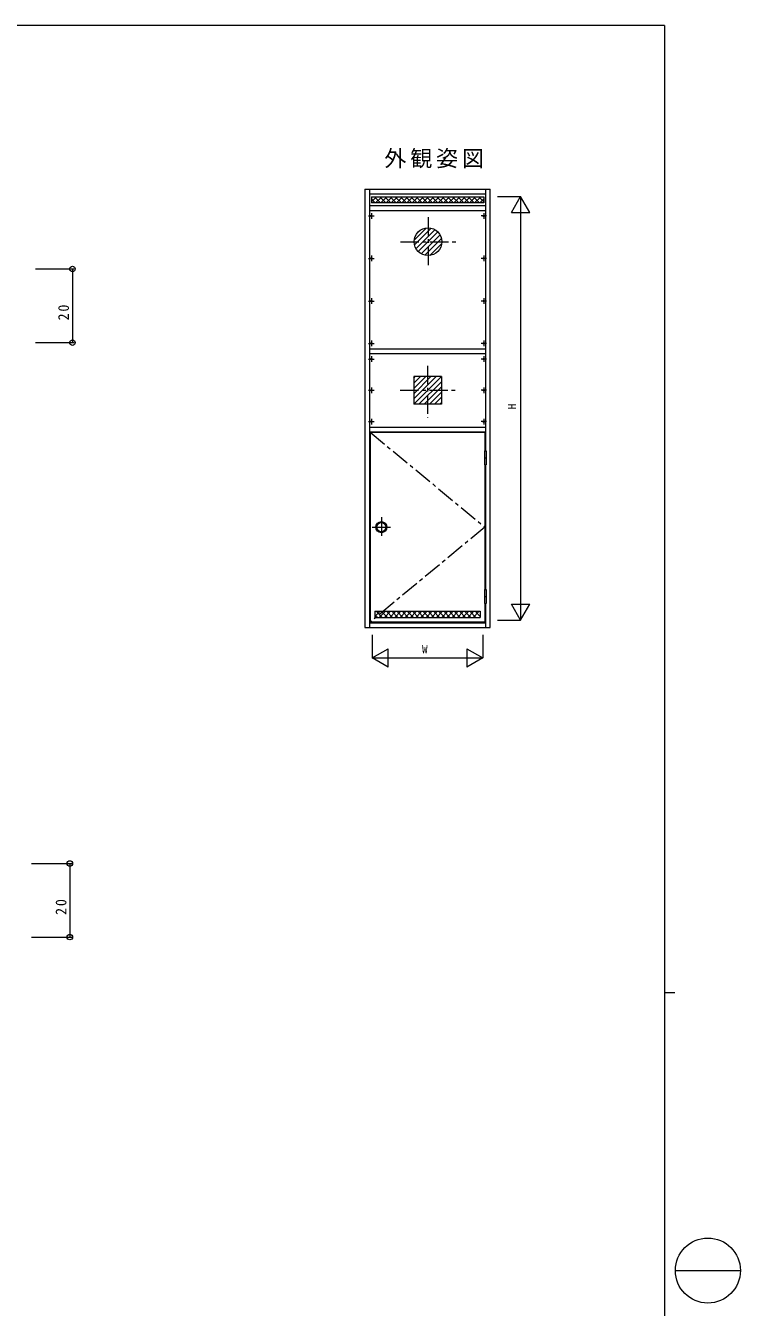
# Model space of a CAD drawing. Units: millimetres on the paper. Extents: x -420 to 373, y -297 to 267.
# Drawn here: x 178.9 to 372.9, y -83.6 to 264.4 of the extents above; entities that cross this region are included whole.
import ezdxf
from ezdxf.enums import TextEntityAlignment as Align

# ---------------------------------------------------------------- set-up
doc = ezdxf.new("R2010")
doc.units = ezdxf.units.MM
doc.linetypes.add('CHAIN1', pattern=[8, 5, -1, 1, -1])
doc.linetypes.add('CHAIN2', pattern=[12, 9, -1, 1, -1])
for name, color, linetype, lineweight in [('0-1_USER1', 6, 'Continuous', 9), ('0-2_YKK_ZWAK', 7, 'Continuous', 9), ('0-4_YKK_12', 4, 'Continuous', 9), ('0-5_YSS_K', 3, 'Continuous', 9)]:
    doc.layers.add(name, color=color, linetype=linetype, lineweight=lineweight)
doc.layers.add('0-3_YKK_11', color=3, linetype='Continuous')
doc.styles.add('ＭＳ ゴシック', font='')
doc.styles.get('ＭＳ ゴシック').set_extended_font_data('MS Gothic')

msp = doc.modelspace()

# ---------------------------------------------------------------- linework, layer by layer
at = {"layer": '0-1_USER1'}
for p, q in [((307.035, 217.978), (313.285, 217.978)), ((310.785, 213.648), (313.285, 217.978)), ((315.785, 213.648), (313.285, 217.978)), ((313.285, 217.978), (313.285, 102.978)), ((310.785, 213.648), (315.785, 213.648)), ((181.642, 198.332), (192.142, 198.332)), ((191.642, 198.332), (191.642, 178.332)), ((181.642, 178.332), (192.142, 178.332)), ((313.285, 102.978), (315.785, 107.308)), ((307.035, 102.978), (313.285, 102.978)), ((273.035, 98.978), (273.035, 92.728)), ((303.035, 98.978), (303.035, 92.728)), ((273.035, 92.728), (277.365, 95.228)), ((277.365, 90.228), (277.365, 95.228)), ((298.705, 95.228), (298.705, 90.228)), ((298.705, 95.228), (303.035, 92.728)), ((303.035, 92.728), (298.705, 90.228)), ((180.499, 36.916), (191.443, 36.916)), ((190.943, 36.916), (190.943, 16.916)), ((180.499, 16.916), (191.443, 16.916))]:
    msp.add_line(p, q, dxfattribs=at)
for points in [[(313.285, 102.978), (310.785, 107.308), (315.785, 107.308)], [(277.365, 90.228), (273.035, 92.728), (303.035, 92.728)]]:
    msp.add_lwpolyline(points, dxfattribs=at)
for centre in [(191.642, 198.332), (191.642, 178.332), (190.943, 36.916), (190.943, 16.916)]:
    msp.add_circle(centre, 0.75, dxfattribs=at)
at = {"layer": '0-2_YKK_ZWAK'}
for p, q in [((352.3, 264.4), (-417.7, 264.4)), ((352.3, 264.4), (352.3, -260.6)), ((352.3, 1.9), (355.1, 1.9)), ((355.276, -73.616), (372.917, -73.616))]:
    msp.add_line(p, q, dxfattribs=at)
msp.add_circle((364.096, -73.616), 8.82, dxfattribs=at)
at = {"layer": '0-4_YKK_12'}
for p, q in [((271.035, 219.978), (305.035, 219.978)), ((271.035, 219.978), (271.035, 100.978)), ((272.285, 219.978), (272.285, 100.978)), ((303.785, 219.978), (303.785, 148.978)), ((305.035, 100.978), (305.035, 219.978)), ((272.285, 218.728), (303.785, 218.728)), ((272.785, 217.928), (272.785, 216.278)), ((272.785, 216.541), (274.172, 217.928)), ((272.785, 217.928), (303.285, 217.928)), ((272.785, 217.342), (273.849, 216.278)), ((303.285, 216.278), (272.785, 216.278)), ((273.613, 217.928), (275.263, 216.278)), ((273.936, 216.278), (275.586, 217.928)), ((275.028, 217.928), (276.678, 216.278)), ((275.351, 216.278), (277.001, 217.928)), ((276.442, 217.928), (278.092, 216.278)), ((276.765, 216.278), (278.415, 217.928)), ((277.856, 217.928), (279.506, 216.278)), ((278.179, 216.278), (279.829, 217.928)), ((279.27, 217.928), (280.92, 216.278)), ((279.593, 216.278), (281.243, 217.928)), ((280.684, 217.928), (282.334, 216.278)), ((281.008, 216.278), (282.657, 217.928)), ((282.099, 217.928), (283.749, 216.278)), ((282.422, 216.278), (284.072, 217.928)), ((283.513, 217.928), (285.163, 216.278)), ((283.836, 216.278), (285.486, 217.928)), ((284.927, 217.928), (286.577, 216.278)), ((285.25, 216.278), (286.9, 217.928)), ((286.341, 217.928), (287.991, 216.278)), ((286.664, 216.278), (288.314, 217.928)), ((287.755, 217.928), (289.405, 216.278)), ((288.079, 216.278), (289.729, 217.928)), ((289.17, 217.928), (290.82, 216.278)), ((289.493, 216.278), (291.143, 217.928)), ((290.584, 217.928), (292.234, 216.278)), ((290.907, 216.278), (292.557, 217.928)), ((291.998, 217.928), (293.648, 216.278)), ((292.321, 216.278), (293.971, 217.928)), ((293.412, 217.928), (295.062, 216.278)), ((293.735, 216.278), (295.385, 217.928)), ((294.827, 217.928), (296.477, 216.278)), ((295.15, 216.278), (296.8, 217.928)), ((296.241, 217.928), (297.891, 216.278)), ((296.564, 216.278), (298.214, 217.928)), ((297.655, 217.928), (299.305, 216.278)), ((297.978, 216.278), (299.628, 217.928)), ((299.069, 217.928), (300.719, 216.278)), ((299.392, 216.278), (301.042, 217.928)), ((300.483, 217.928), (302.133, 216.278)), ((300.806, 216.278), (302.456, 217.928)), ((301.898, 217.928), (303.285, 216.541)), ((302.221, 216.278), (303.285, 217.342)), ((303.285, 217.928), (303.285, 216.278)), ((303.785, 215.478), (272.285, 215.478)), ((272.285, 214.228), (303.785, 214.228)), ((284.45, 206.276), (287.612, 209.438)), ((284.5, 204.911), (288.977, 209.388)), ((284.892, 203.889), (289.999, 208.996)), ((285.501, 203.084), (290.804, 208.387)), ((286.302, 202.471), (291.417, 207.586)), ((287.319, 202.074), (291.814, 206.569)), ((288.673, 202.013), (291.875, 205.215)), ((272.285, 176.628), (303.785, 176.628)), ((272.285, 175.378), (303.785, 175.378)), ((284.285, 167.3), (286.113, 169.128)), ((284.285, 168.714), (284.699, 169.128)), ((284.285, 164.471), (288.941, 169.128)), ((284.285, 165.886), (287.527, 169.128)), ((284.285, 163.057), (290.356, 169.128)), ((291.785, 169.128), (284.285, 169.128)), ((284.285, 161.643), (291.77, 169.128)), ((284.285, 169.128), (284.285, 161.628)), ((285.684, 161.628), (291.785, 167.729)), ((291.785, 169.128), (291.785, 161.628)), ((287.098, 161.628), (291.785, 166.315)), ((288.513, 161.628), (291.785, 164.9)), ((291.785, 161.628), (284.285, 161.628)), ((289.927, 161.628), (291.785, 163.486)), ((291.341, 161.628), (291.785, 162.072)), ((272.285, 155.378), (303.785, 155.378)), ((272.285, 154.128), (303.785, 154.128)), ((272.485, 153.978), (303.585, 153.978)), ((272.485, 153.978), (272.485, 102.478)), ((303.585, 153.978), (303.585, 148.978)), ((303.585, 145.178), (303.585, 111.278)), ((303.785, 145.178), (303.785, 111.278)), ((273.735, 105.378), (273.735, 103.728)), ((273.735, 103.962), (275.151, 105.378)), ((273.735, 105.378), (302.335, 105.378)), ((274.049, 105.378), (275.699, 103.728)), ((274.915, 103.728), (276.565, 105.378)), ((275.463, 105.378), (277.113, 103.728)), ((276.329, 103.728), (277.979, 105.378)), ((276.878, 105.378), (278.528, 103.728)), ((277.743, 103.728), (279.393, 105.378)), ((278.292, 105.378), (279.942, 103.728)), ((279.157, 103.728), (280.808, 105.378)), ((279.706, 105.378), (281.356, 103.728)), ((280.572, 103.728), (282.222, 105.378)), ((281.12, 105.378), (282.77, 103.728)), ((281.986, 103.728), (283.636, 105.378)), ((282.534, 105.378), (284.184, 103.728)), ((283.4, 103.728), (285.05, 105.378)), ((283.949, 105.378), (285.599, 103.728)), ((284.814, 103.728), (286.464, 105.378)), ((285.363, 105.378), (287.013, 103.728)), ((286.229, 103.728), (287.879, 105.378)), ((286.777, 105.378), (288.427, 103.728)), ((287.643, 103.728), (289.293, 105.378)), ((288.191, 105.378), (289.841, 103.728)), ((289.057, 103.728), (290.707, 105.378)), ((289.606, 105.378), (291.255, 103.728)), ((290.471, 103.728), (292.121, 105.378)), ((291.02, 105.378), (292.67, 103.728)), ((291.885, 103.728), (293.535, 105.378)), ((292.434, 105.378), (294.084, 103.728)), ((293.3, 103.728), (294.95, 105.378)), ((293.848, 105.378), (295.498, 103.728)), ((294.714, 103.728), (296.364, 105.378)), ((295.262, 105.378), (296.912, 103.728)), ((296.128, 103.728), (297.778, 105.378)), ((296.677, 105.378), (298.327, 103.728)), ((297.542, 103.728), (299.192, 105.378)), ((298.091, 105.378), (299.741, 103.728)), ((298.957, 103.728), (300.607, 105.378)), ((299.505, 105.378), (301.155, 103.728)), ((300.371, 103.728), (302.021, 105.378)), ((300.919, 105.378), (302.335, 103.962)), ((302.335, 105.378), (302.335, 103.728)), ((303.585, 107.478), (303.585, 102.478)), ((303.785, 107.478), (303.785, 100.978)), ((271.035, 100.978), (305.035, 100.978)), ((272.285, 102.228), (303.785, 102.228)), ((272.485, 102.478), (303.585, 102.478)), ((272.735, 102.228), (303.785, 102.228)), ((273.735, 103.728), (302.335, 103.728))]:
    msp.add_line(p, q, dxfattribs=at)
at = {"layer": '0-4_YKK_12', "linetype": 'CHAIN2'}
for p, q in [((272.035, 212.728), (273.535, 212.728)), ((272.785, 213.478), (272.785, 211.978)), ((304.035, 212.728), (302.535, 212.728)), ((303.285, 213.478), (303.285, 211.978)), ((272.785, 201.945), (272.785, 200.445)), ((303.285, 201.945), (303.285, 200.445)), ((272.035, 201.195), (273.535, 201.195)), ((304.035, 201.195), (302.535, 201.195)), ((272.035, 189.628), (273.535, 189.628)), ((272.785, 190.378), (272.785, 188.878)), ((304.035, 189.628), (302.535, 189.628)), ((303.285, 190.378), (303.285, 188.878)), ((272.035, 178.128), (273.535, 178.128)), ((272.785, 178.878), (272.785, 177.378)), ((304.035, 178.128), (302.535, 178.128)), ((303.285, 178.878), (303.285, 177.378)), ((272.785, 174.628), (272.785, 173.128)), ((303.285, 174.628), (303.285, 173.128)), ((272.035, 173.878), (273.535, 173.878)), ((304.035, 173.878), (302.535, 173.878)), ((272.035, 165.378), (273.535, 165.378)), ((272.785, 166.128), (272.785, 164.628)), ((304.035, 165.378), (302.535, 165.378)), ((303.285, 166.128), (303.285, 164.628)), ((272.035, 156.878), (273.535, 156.878)), ((272.785, 157.628), (272.785, 156.128)), ((304.035, 156.878), (302.535, 156.878)), ((303.285, 157.628), (303.285, 156.128))]:
    msp.add_line(p, q, dxfattribs=at)
at = {"layer": '0-4_YKK_12', "linetype": 'CHAIN1'}
for p, q in [((288.16, 212.392), (288.16, 198.578)), ((280.687, 205.728), (295.783, 205.728)), ((288.035, 172.042), (288.035, 157.928)), ((280.562, 165.378), (295.658, 165.378)), ((272.485, 153.978), (303.585, 128.228)), ((303.585, 128.228), (272.485, 102.478))]:
    msp.add_line(p, q, dxfattribs=at)
at = {"layer": '0-4_YKK_12'}
for centre, radius in [((272.785, 212.728), 0.175), ((303.285, 212.728), 0.175), ((288.16, 205.728), 3.75), ((272.785, 201.195), 0.175), ((303.285, 201.195), 0.175), ((272.785, 189.628), 0.175), ((303.285, 189.628), 0.175), ((272.785, 178.128), 0.175), ((303.285, 178.128), 0.175), ((272.785, 173.878), 0.175), ((303.285, 173.878), 0.175), ((272.785, 165.378), 0.175), ((303.285, 165.378), 0.175), ((272.785, 156.878), 0.175), ((303.285, 156.878), 0.175)]:
    msp.add_circle(centre, radius, dxfattribs=at)
at = {"layer": '0-5_YSS_K'}
for p, q in [((303.435, 148.978), (303.435, 145.178)), ((303.435, 148.978), (303.935, 148.978)), ((303.435, 147.078), (303.935, 147.078)), ((303.935, 148.978), (303.935, 145.178)), ((303.435, 145.178), (303.935, 145.178)), ((303.435, 111.278), (303.435, 107.478)), ((303.435, 111.278), (303.935, 111.278)), ((303.435, 109.378), (303.935, 109.378)), ((303.935, 111.278), (303.935, 107.478)), ((303.435, 107.478), (303.935, 107.478))]:
    msp.add_line(p, q, dxfattribs=at)
at = {"layer": '0-5_YSS_K', "linetype": 'CHAIN1'}
for p, q in [((275.488, 130.911), (275.488, 125.857)), ((273.008, 128.228), (278.062, 128.228))]:
    msp.add_line(p, q, dxfattribs=at)
at = {"layer": '0-5_YSS_K'}
for radius in [1.5, 1.25]:
    msp.add_circle((275.488, 128.228), radius, dxfattribs=at)

# ---------------------------------------------------------------- texts
at = {"layer": '0-1_USER1', "color": 7, "style": 'ＭＳ ゴシック'}
msp.add_text('H', height=2.199, rotation=90, dxfattribs=at).set_placement((312.685, 160.228), align=Align.BOTTOM_LEFT)
msp.add_text('W', height=2.199, dxfattribs=at).set_placement((286.535, 93.328), align=Align.BOTTOM_LEFT)
at = {"layer": '0-1_USER1', "color": 7, "char_height": 2.933, "attachment_point": 7, "rotation": 90, "style": 'ＭＳ ゴシック'}
for insert in [(190.742, 184.35), (190.043, 22.935)]:
    msp.add_mtext('\\T1.27;\\W0.95;20', dxfattribs=dict(at, insert=insert))
at = {"layer": '0-3_YKK_11', "insert": (276.284, 225.675), "char_height": 4.399, "attachment_point": 7, "style": 'ＭＳ ゴシック'}
msp.add_mtext('\\T1.17;外観姿図', dxfattribs=at)

doc.saveas('drawing.dxf')
